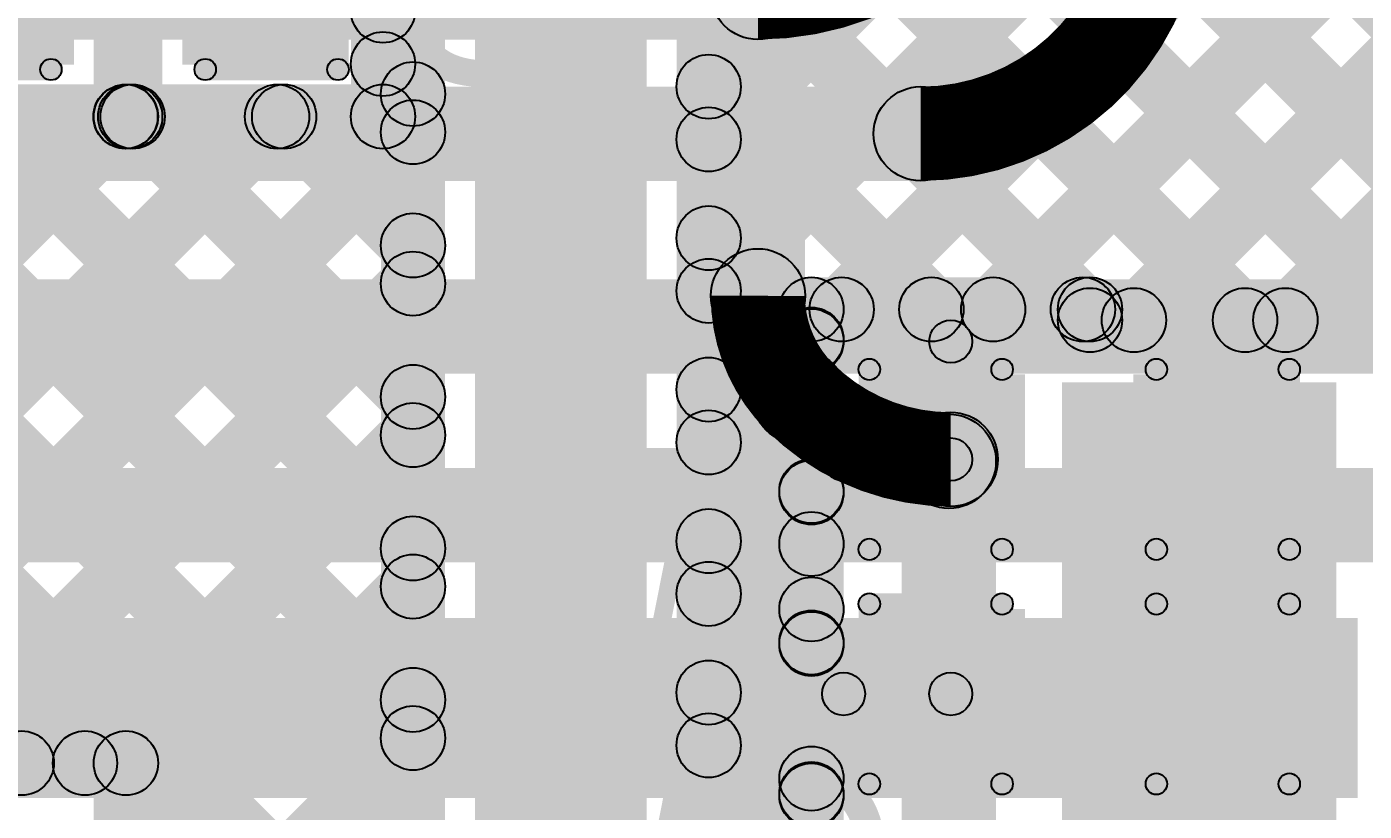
# Model space of a CAD drawing. Header units: millimetres. Extents: x 0 to 210, y 0 to 213.
# Drawn here: x 1.1054 to 1.4175, y 2.1129 to 2.296 of the extents above; entities that cross this region are included whole.
import ezdxf

# ---------------------------------------------------------------- set-up
doc = ezdxf.new("R2010")
doc.units = ezdxf.units.MM
doc.header["$MEASUREMENT"] = 0
for name, color, linetype in [('BottomLayer', 5, 'Continuous'), ('TopLayer', 1, 'Continuous'), ('TopOverlay', 2, 'Continuous'), ('TopPaste', 8, 'Continuous'), ('TopSolder', 216, 'Continuous'), ('ViaHoleLayer', 16, 'Continuous')]:
    doc.layers.add(name, color=color, linetype=linetype)

# ---------------------------------------------------------------- blocks, each defined once
blk = doc.blocks.new('CAP_0603_49')
at = {"layer": 'TopLayer'}
for points in [[(-0.015, 0.0175), (-0.015, -0.0175), (-0.045, -0.0175), (-0.045, 0.0175)], [(0.045, 0.0175), (0.045, -0.0175), (0.015, -0.0175), (0.015, 0.0175)]]:
    blk.add_hatch(color=1, dxfattribs=at).paths.add_polyline_path(points)
at = {"layer": 'TopOverlay'}
h = blk.add_hatch(color=2, dxfattribs=at)
edge = h.paths.add_edge_path()
edge.add_arc((-0.049, 0.021), 0.0025, 0, 360)
h = blk.add_hatch(color=2, dxfattribs=at)
edge = h.paths.add_edge_path()
edge.add_arc((-0.049, 0.021), 0.0025, 0, 360)
for points in [[(-0.018, 0.0235), (-0.018, 0.0185), (-0.049, 0.0185), (-0.049, 0.0235)], [(0.049, 0.0235), (0.049, 0.0185), (0.018, 0.0185), (0.018, 0.0235)], [(-0.0515, 0.021), (-0.0465, 0.021), (-0.0465, -0.021), (-0.0515, -0.021)], [(0.0465, 0.021), (0.0515, 0.021), (0.0515, -0.021), (0.0465, -0.021)], [(-0.018, -0.0185), (-0.018, -0.0235), (-0.049, -0.0235), (-0.049, -0.0185)], [(0.049, -0.0185), (0.049, -0.0235), (0.018, -0.0235), (0.018, -0.0185)]]:
    blk.add_hatch(color=2, dxfattribs=at).paths.add_polyline_path(points)
h = blk.add_hatch(color=2, dxfattribs=at)
edge = h.paths.add_edge_path()
edge.add_arc((-0.018, 0.021), 0.0025, 0, 360)
h = blk.add_hatch(color=2, dxfattribs=at)
edge = h.paths.add_edge_path()
edge.add_arc((0.018, 0.021), 0.0025, 0, 360)
h = blk.add_hatch(color=2, dxfattribs=at)
edge = h.paths.add_edge_path()
edge.add_arc((0.049, 0.021), 0.0025, 0, 360)
h = blk.add_hatch(color=2, dxfattribs=at)
edge = h.paths.add_edge_path()
edge.add_arc((0.049, 0.021), 0.0025, 0, 360)
h = blk.add_hatch(color=2, dxfattribs=at)
edge = h.paths.add_edge_path()
edge.add_arc((-0.049, -0.021), 0.0025, 0, 360)
h = blk.add_hatch(color=2, dxfattribs=at)
edge = h.paths.add_edge_path()
edge.add_arc((-0.049, -0.021), 0.0025, 0, 360)
h = blk.add_hatch(color=2, dxfattribs=at)
edge = h.paths.add_edge_path()
edge.add_arc((-0.018, -0.021), 0.0025, 0, 360)
h = blk.add_hatch(color=2, dxfattribs=at)
edge = h.paths.add_edge_path()
edge.add_arc((0.018, -0.021), 0.0025, 0, 360)
h = blk.add_hatch(color=2, dxfattribs=at)
edge = h.paths.add_edge_path()
edge.add_arc((0.049, -0.021), 0.0025, 0, 360)
h = blk.add_hatch(color=2, dxfattribs=at)
edge = h.paths.add_edge_path()
edge.add_arc((0.049, -0.021), 0.0025, 0, 360)
at = {"layer": 'TopPaste'}
for points in [[(-0.015, 0.0175), (-0.015, -0.0175), (-0.045, -0.0175), (-0.045, 0.0175)], [(0.045, 0.0175), (0.045, -0.0175), (0.015, -0.0175), (0.015, 0.0175)]]:
    blk.add_hatch(color=8, dxfattribs=at).paths.add_polyline_path(points)
at = {"layer": 'TopSolder'}
for points in [[(-0.01264, 0.01986), (-0.01264, -0.01986), (-0.04736, -0.01986), (-0.04736, 0.01986)], [(0.04736, 0.01986), (0.04736, -0.01986), (0.01264, -0.01986), (0.01264, 0.01986)]]:
    blk.add_hatch(color=216, dxfattribs=at).paths.add_polyline_path(points)
at = {"layer": 'TopOverlay'}
for centre in [(-0.049, 0.021), (-0.049, 0.021), (-0.018, 0.021), (0.018, 0.021), (0.049, 0.021), (0.049, 0.021), (-0.049, -0.021), (-0.049, -0.021), (-0.018, -0.021), (0.018, -0.021), (0.049, -0.021), (0.049, -0.021)]:
    blk.add_circle(centre, 0.0025, dxfattribs=at)
blk = doc.blocks.new('CAP_0603_102')
at = {"layer": 'TopLayer'}
for points in [[(-0.015, 0.0175), (-0.015, -0.0175), (-0.045, -0.0175), (-0.045, 0.0175)], [(0.045, 0.0175), (0.045, -0.0175), (0.015, -0.0175), (0.015, 0.0175)]]:
    blk.add_hatch(color=1, dxfattribs=at).paths.add_polyline_path(points)
at = {"layer": 'TopOverlay'}
h = blk.add_hatch(color=2, dxfattribs=at)
edge = h.paths.add_edge_path()
edge.add_arc((-0.049, 0.021), 0.0025, 0, 360)
h = blk.add_hatch(color=2, dxfattribs=at)
edge = h.paths.add_edge_path()
edge.add_arc((-0.049, 0.021), 0.0025, 0, 360)
for points in [[(-0.018, 0.0235), (-0.018, 0.0185), (-0.049, 0.0185), (-0.049, 0.0235)], [(0.049, 0.0235), (0.049, 0.0185), (0.018, 0.0185), (0.018, 0.0235)], [(-0.0515, 0.021), (-0.0465, 0.021), (-0.0465, -0.021), (-0.0515, -0.021)], [(0.0465, 0.021), (0.0515, 0.021), (0.0515, -0.021), (0.0465, -0.021)], [(-0.018, -0.0185), (-0.018, -0.0235), (-0.049, -0.0235), (-0.049, -0.0185)], [(0.049, -0.0185), (0.049, -0.0235), (0.018, -0.0235), (0.018, -0.0185)]]:
    blk.add_hatch(color=2, dxfattribs=at).paths.add_polyline_path(points)
h = blk.add_hatch(color=2, dxfattribs=at)
edge = h.paths.add_edge_path()
edge.add_arc((-0.018, 0.021), 0.0025, 0, 360)
h = blk.add_hatch(color=2, dxfattribs=at)
edge = h.paths.add_edge_path()
edge.add_arc((0.018, 0.021), 0.0025, 0, 360)
h = blk.add_hatch(color=2, dxfattribs=at)
edge = h.paths.add_edge_path()
edge.add_arc((0.049, 0.021), 0.0025, 0, 360)
h = blk.add_hatch(color=2, dxfattribs=at)
edge = h.paths.add_edge_path()
edge.add_arc((0.049, 0.021), 0.0025, 0, 360)
h = blk.add_hatch(color=2, dxfattribs=at)
edge = h.paths.add_edge_path()
edge.add_arc((-0.049, -0.021), 0.0025, 0, 360)
h = blk.add_hatch(color=2, dxfattribs=at)
edge = h.paths.add_edge_path()
edge.add_arc((-0.049, -0.021), 0.0025, 0, 360)
h = blk.add_hatch(color=2, dxfattribs=at)
edge = h.paths.add_edge_path()
edge.add_arc((-0.018, -0.021), 0.0025, 0, 360)
h = blk.add_hatch(color=2, dxfattribs=at)
edge = h.paths.add_edge_path()
edge.add_arc((0.018, -0.021), 0.0025, 0, 360)
h = blk.add_hatch(color=2, dxfattribs=at)
edge = h.paths.add_edge_path()
edge.add_arc((0.049, -0.021), 0.0025, 0, 360)
h = blk.add_hatch(color=2, dxfattribs=at)
edge = h.paths.add_edge_path()
edge.add_arc((0.049, -0.021), 0.0025, 0, 360)
at = {"layer": 'TopPaste'}
for points in [[(-0.015, 0.0175), (-0.015, -0.0175), (-0.045, -0.0175), (-0.045, 0.0175)], [(0.045, 0.0175), (0.045, -0.0175), (0.015, -0.0175), (0.015, 0.0175)]]:
    blk.add_hatch(color=8, dxfattribs=at).paths.add_polyline_path(points)
at = {"layer": 'TopSolder'}
for points in [[(-0.01264, 0.01986), (-0.01264, -0.01986), (-0.04736, -0.01986), (-0.04736, 0.01986)], [(0.04736, 0.01986), (0.04736, -0.01986), (0.01264, -0.01986), (0.01264, 0.01986)]]:
    blk.add_hatch(color=216, dxfattribs=at).paths.add_polyline_path(points)
at = {"layer": 'TopOverlay'}
for centre in [(-0.049, 0.021), (-0.049, 0.021), (-0.018, 0.021), (0.018, 0.021), (0.049, 0.021), (0.049, 0.021), (-0.049, -0.021), (-0.049, -0.021), (-0.018, -0.021), (0.018, -0.021), (0.049, -0.021), (0.049, -0.021)]:
    blk.add_circle(centre, 0.0025, dxfattribs=at)
blk = doc.blocks.new('CAP_0603_105')
at = {"layer": 'TopLayer'}
for points in [[(-0.015, 0.0175), (-0.015, -0.0175), (-0.045, -0.0175), (-0.045, 0.0175)], [(0.045, 0.0175), (0.045, -0.0175), (0.015, -0.0175), (0.015, 0.0175)]]:
    blk.add_hatch(color=1, dxfattribs=at).paths.add_polyline_path(points)
at = {"layer": 'TopOverlay'}
h = blk.add_hatch(color=2, dxfattribs=at)
edge = h.paths.add_edge_path()
edge.add_arc((-0.049, 0.021), 0.0025, 0, 360)
h = blk.add_hatch(color=2, dxfattribs=at)
edge = h.paths.add_edge_path()
edge.add_arc((-0.049, 0.021), 0.0025, 0, 360)
for points in [[(-0.018, 0.0235), (-0.018, 0.0185), (-0.049, 0.0185), (-0.049, 0.0235)], [(0.049, 0.0235), (0.049, 0.0185), (0.018, 0.0185), (0.018, 0.0235)], [(-0.0515, 0.021), (-0.0465, 0.021), (-0.0465, -0.021), (-0.0515, -0.021)], [(0.0465, 0.021), (0.0515, 0.021), (0.0515, -0.021), (0.0465, -0.021)], [(-0.018, -0.0185), (-0.018, -0.0235), (-0.049, -0.0235), (-0.049, -0.0185)], [(0.049, -0.0185), (0.049, -0.0235), (0.018, -0.0235), (0.018, -0.0185)]]:
    blk.add_hatch(color=2, dxfattribs=at).paths.add_polyline_path(points)
h = blk.add_hatch(color=2, dxfattribs=at)
edge = h.paths.add_edge_path()
edge.add_arc((-0.018, 0.021), 0.0025, 0, 360)
h = blk.add_hatch(color=2, dxfattribs=at)
edge = h.paths.add_edge_path()
edge.add_arc((0.018, 0.021), 0.0025, 0, 360)
h = blk.add_hatch(color=2, dxfattribs=at)
edge = h.paths.add_edge_path()
edge.add_arc((0.049, 0.021), 0.0025, 0, 360)
h = blk.add_hatch(color=2, dxfattribs=at)
edge = h.paths.add_edge_path()
edge.add_arc((0.049, 0.021), 0.0025, 0, 360)
h = blk.add_hatch(color=2, dxfattribs=at)
edge = h.paths.add_edge_path()
edge.add_arc((-0.049, -0.021), 0.0025, 0, 360)
h = blk.add_hatch(color=2, dxfattribs=at)
edge = h.paths.add_edge_path()
edge.add_arc((-0.049, -0.021), 0.0025, 0, 360)
h = blk.add_hatch(color=2, dxfattribs=at)
edge = h.paths.add_edge_path()
edge.add_arc((-0.018, -0.021), 0.0025, 0, 360)
h = blk.add_hatch(color=2, dxfattribs=at)
edge = h.paths.add_edge_path()
edge.add_arc((0.018, -0.021), 0.0025, 0, 360)
h = blk.add_hatch(color=2, dxfattribs=at)
edge = h.paths.add_edge_path()
edge.add_arc((0.049, -0.021), 0.0025, 0, 360)
h = blk.add_hatch(color=2, dxfattribs=at)
edge = h.paths.add_edge_path()
edge.add_arc((0.049, -0.021), 0.0025, 0, 360)
at = {"layer": 'TopPaste'}
for points in [[(-0.015, 0.0175), (-0.015, -0.0175), (-0.045, -0.0175), (-0.045, 0.0175)], [(0.045, 0.0175), (0.045, -0.0175), (0.015, -0.0175), (0.015, 0.0175)]]:
    blk.add_hatch(color=8, dxfattribs=at).paths.add_polyline_path(points)
at = {"layer": 'TopSolder'}
for points in [[(-0.01264, 0.01986), (-0.01264, -0.01986), (-0.04736, -0.01986), (-0.04736, 0.01986)], [(0.04736, 0.01986), (0.04736, -0.01986), (0.01264, -0.01986), (0.01264, 0.01986)]]:
    blk.add_hatch(color=216, dxfattribs=at).paths.add_polyline_path(points)
at = {"layer": 'TopOverlay'}
for centre in [(-0.049, 0.021), (-0.049, 0.021), (-0.018, 0.021), (0.018, 0.021), (0.049, 0.021), (0.049, 0.021), (-0.049, -0.021), (-0.049, -0.021), (-0.018, -0.021), (0.018, -0.021), (0.049, -0.021), (0.049, -0.021)]:
    blk.add_circle(centre, 0.0025, dxfattribs=at)

msp = doc.modelspace()

# ---------------------------------------------------------------- hatches: boundary and pattern name
at = {"layer": 'BottomLayer'}
for points in [[(0.188, 2.293), (0.188, 2.315), (1.276, 2.315), (1.276, 2.293)], [(0.182, 2.26), (0.182, 2.282), (1.314, 2.282), (1.314, 2.26)], [(0.34, 2.215), (0.34, 2.237), (1.44425, 2.237), (1.44425, 2.215)], [(0.46, 2.171), (0.46, 2.193), (1.48136, 2.193), (1.48136, 2.171)], [(1.416, 2.158), (0.58735, 2.158), (0.58735, 2.116), (1.416, 2.116)]]:
    msp.add_hatch(color=5, dxfattribs=at).paths.add_polyline_path(points)
h = msp.add_hatch(color=5, dxfattribs=at)
edge = h.paths.add_edge_path()
edge.add_arc((1.276, 2.304), 0.011, 0, 360)
h = msp.add_hatch(color=5, dxfattribs=at)
edge = h.paths.add_edge_path()
edge.add_arc((1.276, 2.304), 0.011, 0, 360)
h = msp.add_hatch(color=5, dxfattribs=at)
edge = h.paths.add_edge_path()
edge.add_arc((1.314, 2.271), 0.011, 0, 360)
h = msp.add_hatch(color=5, dxfattribs=at)
edge = h.paths.add_edge_path()
edge.add_arc((1.314, 2.271), 0.011, 0, 360)
h = msp.add_hatch(color=5, dxfattribs=at)
edge = h.paths.add_edge_path()
edge.add_arc((1.39493, 2.13661), 0.01181, 0, 360)
at = {"layer": 'TopLayer'}
for points in [[(1.25, 2.0884), (1.21, 2.0884), (1.21, 2.626), (1.25, 2.626)], [(1.287, 2.23318), (1.265, 2.23318), (1.265, 2.619), (1.287, 2.619)], [(1.272, 2.0884), (1.257, 2.0884), (1.257, 2.59204), (1.272, 2.59204)], [(1.2698, 2.22901), (1.2592, 2.23961), (1.59667, 2.57709), (1.60728, 2.56648)], [(1.30085, 2.2247), (1.29024, 2.2353), (1.6202, 2.56526), (1.6308, 2.55465)], [(1.3362, 2.2247), (1.3256, 2.2353), (1.6202, 2.5299), (1.6308, 2.5193)], [(1.36906, 2.2222), (1.35845, 2.2328), (1.62363, 2.49798), (1.63423, 2.48737)], [(1.40441, 2.2222), (1.39381, 2.2328), (1.64703, 2.48603), (1.65764, 2.47542)], [(1.203, 2.0884), (1.188, 2.0884), (1.188, 2.45373), (1.203, 2.45373)], [(1.35204, 2.36062), (1.36265, 2.37123), (1.52296, 2.21092), (1.51235, 2.20031)], [(1.2592, 2.3474), (1.2698, 2.35801), (1.39501, 2.2328), (1.3844, 2.2222)], [(1.2698, 2.26436), (1.2592, 2.27497), (1.33222, 2.34799), (1.34283, 2.33739)], [(1.30457, 2.33739), (1.31517, 2.34799), (1.43036, 2.2328), (1.41976, 2.2222)], [(1.33992, 2.33739), (1.35053, 2.34799), (1.51192, 2.1866), (1.50131, 2.176)], [(1.136, 2.275), (1.121, 2.275), (1.121, 2.339), (1.136, 2.339)], [(1.137, 2.275), (1.122, 2.275), (1.122, 2.339), (1.137, 2.339)], [(1.196, 2.275), (1.181, 2.275), (1.181, 2.339), (1.196, 2.339)], [(1.2592, 2.31205), (1.2698, 2.32265), (1.35715, 2.2353), (1.34655, 2.2247)], [(1.1938, 2.29443), (1.1832, 2.30504), (1.1902, 2.31204), (1.2008, 2.30143)], [(1.1832, 2.28198), (1.1938, 2.29259), (1.2008, 2.28559), (1.1902, 2.27498)], [(1.0462, 2.27756), (1.0568, 2.28817), (1.2008, 2.14417), (1.1902, 2.13356)], [(1.2592, 2.27669), (1.2698, 2.2873), (1.3218, 2.2353), (1.31119, 2.2247)], [(1.0695, 2.2675), (1.0695, 2.2825), (1.1285, 2.2825), (1.1285, 2.2675)], [(1.1295, 2.2675), (1.1295, 2.2825), (1.1885, 2.2825), (1.1885, 2.2675)], [(1.0568, 2.19278), (1.0462, 2.20339), (1.12311, 2.2803), (1.13372, 2.2697)], [(1.0568, 2.15743), (1.0462, 2.16804), (1.15846, 2.2803), (1.16907, 2.2697)], [(1.08941, 2.2697), (1.10002, 2.2803), (1.2008, 2.17952), (1.1902, 2.16891)], [(1.12477, 2.2697), (1.13538, 2.2803), (1.2008, 2.21488), (1.1902, 2.20427)], [(1.16012, 2.2697), (1.17073, 2.2803), (1.2008, 2.25023), (1.1902, 2.23962)], [(1.0568, 2.12207), (1.0462, 2.13268), (1.1902, 2.27668), (1.2008, 2.26607)], [(1.0462, 2.2422), (1.0568, 2.25281), (1.2008, 2.10881), (1.1902, 2.0982)], [(1.2592, 2.24134), (1.2698, 2.25194), (1.2938, 2.22794), (1.2832, 2.21734)], [(1.08889, 2.11881), (1.07829, 2.12941), (1.1902, 2.24132), (1.2008, 2.23072)], [(1.2938, 2.21765), (1.2832, 2.22826), (1.29024, 2.2353), (1.30085, 2.2247)], [(1.2885, 2.2225), (1.2885, 2.2375), (1.3535, 2.2375), (1.3535, 2.2225)], [(1.3535, 2.22), (1.3535, 2.235), (1.4255, 2.235), (1.4255, 2.22)], [(1.296, 2.17525), (1.281, 2.17525), (1.281, 2.23), (1.296, 2.23)], [(1.2698, 2.19365), (1.2592, 2.20426), (1.2832, 2.22826), (1.2938, 2.21765)], [(1.326, 2.195), (1.316, 2.195), (1.316, 2.2225), (1.326, 2.2225)], [(1.0462, 2.20685), (1.0568, 2.21745), (1.21106, 2.0632), (1.20045, 2.0526)], [(1.2592, 2.20598), (1.2698, 2.21659), (1.2938, 2.19259), (1.2832, 2.18198)], [(1.411, 2.213), (1.347, 2.213), (1.347, 2.013), (1.411, 2.013)], [(1.12425, 2.11881), (1.11364, 2.12941), (1.1902, 2.20597), (1.2008, 2.19536)], [(1.32833, 2.18678), (1.31278, 2.20233), (1.31322, 2.20278), (1.32878, 2.18722)], [(1.296, 2.19), (1.296, 2.2), (1.321, 2.2), (1.321, 2.19)], [(1.33156, 2.08594), (1.30956, 2.08594), (1.30956, 2.19456), (1.33156, 2.19456)], [(1.2698, 2.1583), (1.2592, 2.1689), (1.2832, 2.1929), (1.2938, 2.1823)], [(1.0462, 2.17149), (1.0568, 2.1821), (1.10949, 2.12941), (1.09888, 2.11881)], [(1.2592, 2.17062), (1.2698, 2.18123), (1.2938, 2.15723), (1.2832, 2.14662)], [(1.296, 2.16), (1.281, 2.16), (1.281, 2.17525), (1.296, 2.17525)], [(1.296, 2.16), (1.281, 2.16), (1.281, 2.17525), (1.296, 2.17525)], [(1.1338, 2.09301), (1.1232, 2.10361), (1.1902, 2.17061), (1.2008, 2.16001)], [(1.2698, 2.12294), (1.2592, 2.13355), (1.2832, 2.15755), (1.2938, 2.14694)], [(1.296, 2.1205), (1.281, 2.1205), (1.281, 2.16), (1.296, 2.16)], [(1.2592, 2.13527), (1.2698, 2.14588), (1.2938, 2.12188), (1.2832, 2.11127)], [(1.296, 2.13525), (1.296, 2.14525), (1.321, 2.14525), (1.321, 2.13525)], [(1.1338, 2.05765), (1.1232, 2.06826), (1.1902, 2.13526), (1.2008, 2.12465)], [(1.0515, 2.11661), (1.0515, 2.13161), (1.1285, 2.13161), (1.1285, 2.11661)], [(1.136, 2.0579), (1.121, 2.0579), (1.121, 2.12411), (1.136, 2.12411)], [(1.2698, 2.08759), (1.2592, 2.09819), (1.2832, 2.12219), (1.2938, 2.11159)], [(1.296, 2.10525), (1.281, 2.10525), (1.281, 2.1205), (1.296, 2.1205)], [(1.296, 2.10525), (1.281, 2.10525), (1.281, 2.1205), (1.296, 2.1205)]]:
    msp.add_hatch(color=1, dxfattribs=at).paths.add_polyline_path(points)
h = msp.add_hatch(color=1, dxfattribs=at)
edge = h.paths.add_edge_path()
edge.add_arc((1.1885, 2.29973), 0.0075, 0, 360)
h = msp.add_hatch(color=1, dxfattribs=at)
edge = h.paths.add_edge_path()
edge.add_arc((1.1885, 2.28728), 0.0075, 0, 360)
h = msp.add_hatch(color=1, dxfattribs=at)
edge = h.paths.add_edge_path()
edge.add_arc((1.2645, 2.28199), 0.0075, 0, 360)
h = msp.add_hatch(color=1, dxfattribs=at)
edge = h.paths.add_edge_path()
edge.add_arc((1.1955, 2.28028), 0.0075, 0, 360)
h = msp.add_hatch(color=1, dxfattribs=at)
edge = h.paths.add_edge_path()
edge.add_arc((1.12841, 2.275), 0.0075, 0, 360)
h = msp.add_hatch(color=1, dxfattribs=at)
edge = h.paths.add_edge_path()
edge.add_arc((1.1285, 2.275), 0.0075, 0, 360)
h = msp.add_hatch(color=1, dxfattribs=at)
edge = h.paths.add_edge_path()
edge.add_arc((1.1285, 2.275), 0.0075, 0, 360)
h = msp.add_hatch(color=1, dxfattribs=at)
edge = h.paths.add_edge_path()
edge.add_arc((1.1295, 2.275), 0.0075, 0, 360)
h = msp.add_hatch(color=1, dxfattribs=at)
edge = h.paths.add_edge_path()
edge.add_arc((1.1295, 2.275), 0.0075, 0, 360)
h = msp.add_hatch(color=1, dxfattribs=at)
edge = h.paths.add_edge_path()
edge.add_arc((1.13007, 2.275), 0.0075, 0, 360)
h = msp.add_hatch(color=1, dxfattribs=at)
edge = h.paths.add_edge_path()
edge.add_arc((1.16377, 2.275), 0.0075, 0, 360)
h = msp.add_hatch(color=1, dxfattribs=at)
edge = h.paths.add_edge_path()
edge.add_arc((1.16543, 2.275), 0.0075, 0, 360)
h = msp.add_hatch(color=1, dxfattribs=at)
edge = h.paths.add_edge_path()
edge.add_arc((1.1885, 2.275), 0.0075, 0, 360)
h = msp.add_hatch(color=1, dxfattribs=at)
edge = h.paths.add_edge_path()
edge.add_arc((1.1885, 2.275), 0.0075, 0, 360)
h = msp.add_hatch(color=1, dxfattribs=at)
edge = h.paths.add_edge_path()
edge.add_arc((1.1955, 2.27138), 0.0075, 0, 360)
h = msp.add_hatch(color=1, dxfattribs=at)
edge = h.paths.add_edge_path()
edge.add_arc((1.2645, 2.26967), 0.0075, 0, 360)
h = msp.add_hatch(color=1, dxfattribs=at)
edge = h.paths.add_edge_path()
edge.add_arc((1.2645, 2.24664), 0.0075, 0, 360)
h = msp.add_hatch(color=1, dxfattribs=at)
edge = h.paths.add_edge_path()
edge.add_arc((1.1955, 2.24493), 0.0075, 0, 360)
h = msp.add_hatch(color=1, dxfattribs=at)
edge = h.paths.add_edge_path()
edge.add_arc((1.1955, 2.23602), 0.0075, 0, 360)
h = msp.add_hatch(color=1, dxfattribs=at)
edge = h.paths.add_edge_path()
edge.add_arc((1.2645, 2.23431), 0.0075, 0, 360)
h = msp.add_hatch(color=1, dxfattribs=at)
edge = h.paths.add_edge_path()
edge.add_arc((1.276, 2.23318), 0.011, 0, 360)
h = msp.add_hatch(color=1, dxfattribs=at)
edge = h.paths.add_edge_path()
edge.add_arc((1.276, 2.23318), 0.011, 0, 360)
h = msp.add_hatch(color=1, dxfattribs=at)
edge = h.paths.add_edge_path()
edge.add_arc((1.2885, 2.23), 0.0075, 0, 360)
h = msp.add_hatch(color=1, dxfattribs=at)
edge = h.paths.add_edge_path()
edge.add_arc((1.2885, 2.23), 0.0075, 0, 360)
h = msp.add_hatch(color=1, dxfattribs=at)
edge = h.paths.add_edge_path()
edge.add_arc((1.29554, 2.23), 0.0075, 0, 360)
h = msp.add_hatch(color=1, dxfattribs=at)
edge = h.paths.add_edge_path()
edge.add_arc((1.29554, 2.23), 0.0075, 0, 360)
h = msp.add_hatch(color=1, dxfattribs=at)
edge = h.paths.add_edge_path()
edge.add_arc((1.31649, 2.23), 0.0075, 0, 360)
h = msp.add_hatch(color=1, dxfattribs=at)
edge = h.paths.add_edge_path()
edge.add_arc((1.3309, 2.23), 0.0075, 0, 360)
h = msp.add_hatch(color=1, dxfattribs=at)
edge = h.paths.add_edge_path()
edge.add_arc((1.35185, 2.23), 0.0075, 0, 360)
h = msp.add_hatch(color=1, dxfattribs=at)
edge = h.paths.add_edge_path()
edge.add_arc((1.3535, 2.23), 0.0075, 0, 360)
h = msp.add_hatch(color=1, dxfattribs=at)
edge = h.paths.add_edge_path()
edge.add_arc((1.3535, 2.2275), 0.0075, 0, 360)
h = msp.add_hatch(color=1, dxfattribs=at)
edge = h.paths.add_edge_path()
edge.add_arc((1.36375, 2.2275), 0.0075, 0, 360)
h = msp.add_hatch(color=1, dxfattribs=at)
edge = h.paths.add_edge_path()
edge.add_arc((1.3897, 2.2275), 0.0075, 0, 360)
h = msp.add_hatch(color=1, dxfattribs=at)
edge = h.paths.add_edge_path()
edge.add_arc((1.39911, 2.2275), 0.0075, 0, 360)
h = msp.add_hatch(color=1, dxfattribs=at)
edge = h.paths.add_edge_path()
edge.add_arc((1.2885, 2.22296), 0.0075, 0, 360)
h = msp.add_hatch(color=1, dxfattribs=at)
edge = h.paths.add_edge_path()
edge.add_arc((1.2885, 2.22296), 0.0075, 0, 360)
h = msp.add_hatch(color=1, dxfattribs=at)
edge = h.paths.add_edge_path()
edge.add_arc((1.2885, 2.22264), 0.0075, 0, 360)
h = msp.add_hatch(color=1, dxfattribs=at)
edge = h.paths.add_edge_path()
edge.add_arc((1.321, 2.2225), 0.005, 0, 360)
h = msp.add_hatch(color=1, dxfattribs=at)
edge = h.paths.add_edge_path()
edge.add_arc((1.28572, 2.20961), 0.011, 0, 360)
h = msp.add_hatch(color=1, dxfattribs=at)
edge = h.paths.add_edge_path()
edge.add_arc((1.28572, 2.20961), 0.011, 0, 360)
h = msp.add_hatch(color=1, dxfattribs=at)
edge = h.paths.add_edge_path()
edge.add_arc((1.1955, 2.20957), 0.0075, 0, 360)
h = msp.add_hatch(color=1, dxfattribs=at)
edge = h.paths.add_edge_path()
edge.add_arc((1.2645, 2.21128), 0.0075, 0, 360)
h = msp.add_hatch(color=1, dxfattribs=at)
edge = h.paths.add_edge_path()
edge.add_arc((1.1955, 2.20067), 0.0075, 0, 360)
h = msp.add_hatch(color=1, dxfattribs=at)
edge = h.paths.add_edge_path()
edge.add_arc((1.2645, 2.19896), 0.0075, 0, 360)
h = msp.add_hatch(color=1, dxfattribs=at)
edge = h.paths.add_edge_path()
edge.add_arc((1.32056, 2.19456), 0.011, 0, 360)
h = msp.add_hatch(color=1, dxfattribs=at)
edge = h.paths.add_edge_path()
edge.add_arc((1.32056, 2.19456), 0.011, 0, 360)
h = msp.add_hatch(color=1, dxfattribs=at)
edge = h.paths.add_edge_path()
edge.add_arc((1.321, 2.195), 0.011, 0, 360)
h = msp.add_hatch(color=1, dxfattribs=at)
edge = h.paths.add_edge_path()
edge.add_arc((1.321, 2.195), 0.011, 0, 360)
h = msp.add_hatch(color=1, dxfattribs=at)
edge = h.paths.add_edge_path()
edge.add_arc((1.296, 2.195), 0.005, 0, 360)
h = msp.add_hatch(color=1, dxfattribs=at)
edge = h.paths.add_edge_path()
edge.add_arc((1.321, 2.195), 0.005, 0, 360)
h = msp.add_hatch(color=1, dxfattribs=at)
edge = h.paths.add_edge_path()
edge.add_arc((1.321, 2.195), 0.005, 0, 360)
h = msp.add_hatch(color=1, dxfattribs=at)
edge = h.paths.add_edge_path()
edge.add_arc((1.2885, 2.1876), 0.0075, 0, 360)
h = msp.add_hatch(color=1, dxfattribs=at)
edge = h.paths.add_edge_path()
edge.add_arc((1.2885, 2.18728), 0.0075, 0, 360)
h = msp.add_hatch(color=1, dxfattribs=at)
edge = h.paths.add_edge_path()
edge.add_arc((1.2645, 2.17593), 0.0075, 0, 360)
h = msp.add_hatch(color=1, dxfattribs=at)
edge = h.paths.add_edge_path()
edge.add_arc((1.2885, 2.17525), 0.0075, 0, 360)
h = msp.add_hatch(color=1, dxfattribs=at)
edge = h.paths.add_edge_path()
edge.add_arc((1.2885, 2.17525), 0.0075, 0, 360)
h = msp.add_hatch(color=1, dxfattribs=at)
edge = h.paths.add_edge_path()
edge.add_arc((1.2885, 2.17525), 0.0075, 0, 360)
h = msp.add_hatch(color=1, dxfattribs=at)
edge = h.paths.add_edge_path()
edge.add_arc((1.1955, 2.17422), 0.0075, 0, 360)
h = msp.add_hatch(color=1, dxfattribs=at)
edge = h.paths.add_edge_path()
edge.add_arc((1.1955, 2.16531), 0.0075, 0, 360)
h = msp.add_hatch(color=1, dxfattribs=at)
edge = h.paths.add_edge_path()
edge.add_arc((1.2645, 2.1636), 0.0075, 0, 360)
h = msp.add_hatch(color=1, dxfattribs=at)
edge = h.paths.add_edge_path()
edge.add_arc((1.2885, 2.16), 0.0075, 0, 360)
h = msp.add_hatch(color=1, dxfattribs=at)
edge = h.paths.add_edge_path()
edge.add_arc((1.2885, 2.16), 0.0075, 0, 360)
h = msp.add_hatch(color=1, dxfattribs=at)
edge = h.paths.add_edge_path()
edge.add_arc((1.2885, 2.16), 0.0075, 0, 360)
h = msp.add_hatch(color=1, dxfattribs=at)
edge = h.paths.add_edge_path()
edge.add_arc((1.2885, 2.15225), 0.0075, 0, 360)
h = msp.add_hatch(color=1, dxfattribs=at)
edge = h.paths.add_edge_path()
edge.add_arc((1.2885, 2.15193), 0.0075, 0, 360)
h = msp.add_hatch(color=1, dxfattribs=at)
edge = h.paths.add_edge_path()
edge.add_arc((1.2645, 2.14057), 0.0075, 0, 360)
h = msp.add_hatch(color=1, dxfattribs=at)
edge = h.paths.add_edge_path()
edge.add_arc((1.39493, 2.13661), 0.01181, 0, 360)
h = msp.add_hatch(color=1, dxfattribs=at)
edge = h.paths.add_edge_path()
edge.add_arc((1.1955, 2.13886), 0.0075, 0, 360)
h = msp.add_hatch(color=1, dxfattribs=at)
edge = h.paths.add_edge_path()
edge.add_arc((1.296, 2.14025), 0.005, 0, 360)
h = msp.add_hatch(color=1, dxfattribs=at)
edge = h.paths.add_edge_path()
edge.add_arc((1.321, 2.14025), 0.005, 0, 360)
h = msp.add_hatch(color=1, dxfattribs=at)
edge = h.paths.add_edge_path()
edge.add_arc((1.1955, 2.12996), 0.0075, 0, 360)
h = msp.add_hatch(color=1, dxfattribs=at)
edge = h.paths.add_edge_path()
edge.add_arc((1.2645, 2.12825), 0.0075, 0, 360)
h = msp.add_hatch(color=1, dxfattribs=at)
edge = h.paths.add_edge_path()
edge.add_arc((1.10418, 2.12411), 0.0075, 0, 360)
h = msp.add_hatch(color=1, dxfattribs=at)
edge = h.paths.add_edge_path()
edge.add_arc((1.11895, 2.12411), 0.0075, 0, 360)
h = msp.add_hatch(color=1, dxfattribs=at)
edge = h.paths.add_edge_path()
edge.add_arc((1.1285, 2.12411), 0.0075, 0, 360)
h = msp.add_hatch(color=1, dxfattribs=at)
edge = h.paths.add_edge_path()
edge.add_arc((1.1285, 2.12411), 0.0075, 0, 360)
h = msp.add_hatch(color=1, dxfattribs=at)
edge = h.paths.add_edge_path()
edge.add_arc((1.2885, 2.1205), 0.0075, 0, 360)
h = msp.add_hatch(color=1, dxfattribs=at)
edge = h.paths.add_edge_path()
edge.add_arc((1.2885, 2.1205), 0.0075, 0, 360)
h = msp.add_hatch(color=1, dxfattribs=at)
edge = h.paths.add_edge_path()
edge.add_arc((1.2885, 2.1205), 0.0075, 0, 360)
h = msp.add_hatch(color=1, dxfattribs=at)
edge = h.paths.add_edge_path()
edge.add_arc((1.2885, 2.11689), 0.0075, 0, 360)
h = msp.add_hatch(color=1, dxfattribs=at)
edge = h.paths.add_edge_path()
edge.add_arc((1.2885, 2.11657), 0.0075, 0, 360)
at = {"layer": 'ViaHoleLayer'}
h = msp.add_hatch(color=16, dxfattribs=at)
edge = h.paths.add_edge_path()
edge.add_arc((1.39493, 2.13661), 0.00591, 0, 360)

# ---------------------------------------------------------------- linework, layer by layer
at = {"layer": 'BottomLayer', "const_width": 0.022}
for points in [[(1.338, 2.366, -0.414214), (1.276, 2.304)], [(1.369, 2.326, -0.414214), (1.314, 2.271)]]:
    msp.add_lwpolyline(points, format="xyb", dxfattribs=at)
at = {"layer": 'BottomLayer'}
for centre in [(1.276, 2.304), (1.276, 2.304), (1.314, 2.271), (1.314, 2.271)]:
    msp.add_circle(centre, 0.011, dxfattribs=at)
at = {"layer": 'TopLayer', "const_width": 0.022}
for points in [[(1.28572, 2.20961, -0.199647), (1.276, 2.23318)], [(1.321, 2.195, -0.198913), (1.28572, 2.20961)]]:
    msp.add_lwpolyline(points, format="xyb", dxfattribs=at)
at = {"layer": 'TopLayer'}
for centre, radius in [((1.1885, 2.29973), 0.0075), ((1.1885, 2.28728), 0.0075), ((1.2645, 2.28199), 0.0075), ((1.1955, 2.28028), 0.0075), ((1.12841, 2.275), 0.0075), ((1.1285, 2.275), 0.0075), ((1.1285, 2.275), 0.0075), ((1.1295, 2.275), 0.0075), ((1.1295, 2.275), 0.0075), ((1.13007, 2.275), 0.0075), ((1.16377, 2.275), 0.0075), ((1.16543, 2.275), 0.0075), ((1.1885, 2.275), 0.0075), ((1.1885, 2.275), 0.0075), ((1.1955, 2.27138), 0.0075), ((1.2645, 2.26967), 0.0075), ((1.2645, 2.24664), 0.0075), ((1.1955, 2.24493), 0.0075), ((1.1955, 2.23602), 0.0075), ((1.2645, 2.23431), 0.0075), ((1.276, 2.23318), 0.011), ((1.276, 2.23318), 0.011), ((1.2885, 2.23), 0.0075), ((1.2885, 2.23), 0.0075), ((1.29554, 2.23), 0.0075), ((1.29554, 2.23), 0.0075), ((1.31649, 2.23), 0.0075), ((1.3309, 2.23), 0.0075), ((1.35185, 2.23), 0.0075), ((1.3535, 2.23), 0.0075), ((1.3535, 2.2275), 0.0075), ((1.36375, 2.2275), 0.0075), ((1.3897, 2.2275), 0.0075), ((1.39911, 2.2275), 0.0075), ((1.2885, 2.22296), 0.0075), ((1.2885, 2.22296), 0.0075), ((1.2885, 2.22264), 0.0075), ((1.321, 2.2225), 0.005), ((1.28572, 2.20961), 0.011), ((1.28572, 2.20961), 0.011), ((1.1955, 2.20957), 0.0075), ((1.2645, 2.21128), 0.0075), ((1.1955, 2.20067), 0.0075), ((1.2645, 2.19896), 0.0075), ((1.32056, 2.19456), 0.011), ((1.32056, 2.19456), 0.011), ((1.321, 2.195), 0.011), ((1.321, 2.195), 0.011), ((1.296, 2.195), 0.005), ((1.321, 2.195), 0.005), ((1.321, 2.195), 0.005), ((1.2885, 2.1876), 0.0075), ((1.2885, 2.18728), 0.0075), ((1.2645, 2.17593), 0.0075), ((1.2885, 2.17525), 0.0075), ((1.2885, 2.17525), 0.0075), ((1.2885, 2.17525), 0.0075), ((1.1955, 2.17422), 0.0075), ((1.1955, 2.16531), 0.0075), ((1.2645, 2.1636), 0.0075), ((1.2885, 2.16), 0.0075), ((1.2885, 2.16), 0.0075), ((1.2885, 2.16), 0.0075), ((1.2885, 2.15225), 0.0075), ((1.2885, 2.15193), 0.0075), ((1.2645, 2.14057), 0.0075), ((1.1955, 2.13886), 0.0075), ((1.296, 2.14025), 0.005), ((1.321, 2.14025), 0.005), ((1.1955, 2.12996), 0.0075), ((1.2645, 2.12825), 0.0075), ((1.10418, 2.12411), 0.0075), ((1.11895, 2.12411), 0.0075), ((1.1285, 2.12411), 0.0075), ((1.1285, 2.12411), 0.0075), ((1.2885, 2.1205), 0.0075), ((1.2885, 2.1205), 0.0075), ((1.2885, 2.1205), 0.0075), ((1.2885, 2.11689), 0.0075), ((1.2885, 2.11657), 0.0075)]:
    msp.add_circle(centre, radius, dxfattribs=at)

# ---------------------------------------------------------------- block references
at = {"rotation": 180}
for name, p in [('CAP_0603_102', (1.129, 2.307)), ('CAP_0603_105', (1.351, 2.195)), ('CAP_0603_49', (1.351, 2.14025))]:
    msp.add_blockref(name, p, dxfattribs=at)

# ---------------------------------------------------------------- texts
at = {"layer": 'TopOverlay'}
for s, rotation, p in [('$', 360, (1.191, 2.281)), ('#', 180, (1.29046, 2.215)), ('#', 180, (1.29046, 2.16137)), ('$', 360, (1.263, 2.064))]:
    msp.add_text(s, height=0.06, rotation=rotation, dxfattribs=at).set_placement(p)

doc.saveas('drawing.dxf')
